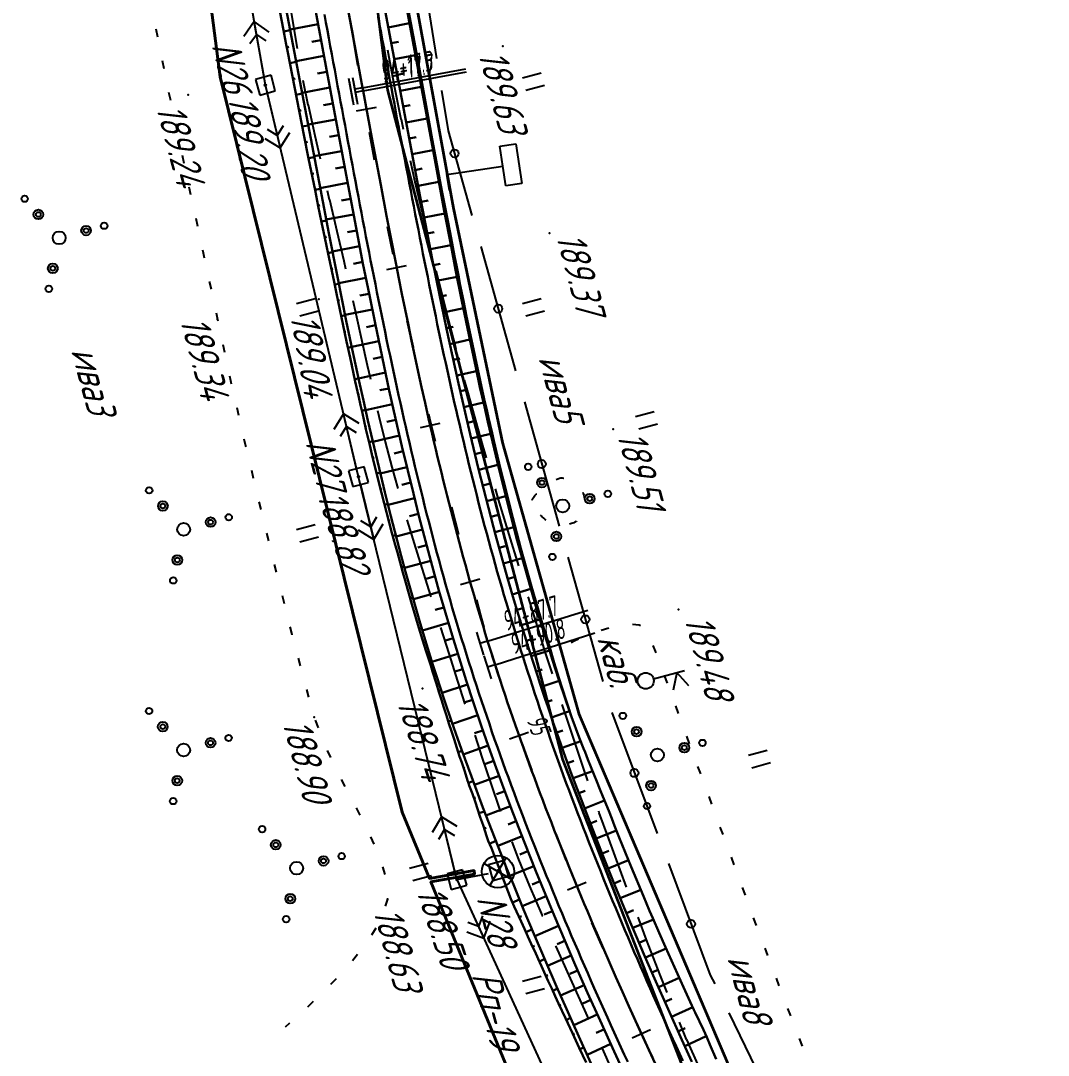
# Model space of a CAD drawing. Header units: millimetres. Extents: x -698 to 8131, y -704 to 4503.
# Drawn here: x 6405.7 to 6533.1, y 2275.6 to 2403.9 of the extents above; entities that cross this region are included whole.
import ezdxf

# ---------------------------------------------------------------- set-up
doc = ezdxf.new("R2010")
doc.units = ezdxf.units.MM
doc.linetypes.add('CONTI', pattern=[0])
doc.linetypes.add('STROT', pattern=[1.7, 0.5, -1.2])
for name, color, linetype, lineweight in [('10', 1, 'Continuous', 35), ('КОПИЯ_ОСЬ_13_ОТКОСЫ', 7, 'Continuous', 30), ('КОПИЯ_ОСЬ_ГРАНИЦЫ_ПОЛОС', 7, 'Continuous', 30), ('ОСЬ_ВЕРХ_ПОКРЫТИЯ_ГРАНИЦЫ_ПОЛОС', 7, 'Continuous', 30), ('ОСЬ_ВЕРХ_ПОКРЫТИЯ_ОСЬ', 1, 'Continuous', 30)]:
    doc.layers.add(name, color=color, linetype=linetype, lineweight=lineweight)
for name, color, linetype in [('_Ростелеком', 6, 'Continuous'), ('NAD_MDEFAULT', 7, 'CONTI'), ('PI_OTDEFAULT', 172, 'CONTI'), ('PI_TTDEFAULT', 5, 'CONTI'), ('PLN_O', 7, 'CONTI'), ('SIT_LDEFAULT', 7, 'CONTI'), ('USLZNDEFAULT', 7, 'CONTI'), ('ZAPSKDEFAULT', 7, 'CONTI'), ('ОСЬ_ВЕРХ_ПОКРЫТИЯ_ОТКОСЫ', 7, 'Continuous'), ('ОСЬ_ВЕРХ_ПОКРЫТИЯ_ПИКЕТЫ', 1, 'Continuous'), ('ОСЬ_ВЕРХ_ПОКРЫТИЯ_РАЗБИВКА_КРИВ', 1, 'Continuous'), ('разметка', 7, 'Continuous')]:
    doc.layers.add(name, color=color, linetype=linetype)
doc.styles.add('eskd', font='isocpeui.ttf', dxfattribs={"width": 1.2})
doc.styles.get("Standard").update_dxf_attribs({"font": 'isocpeui.ttf'})
doc.styles.add('STYLE1', font='isocpeui.ttf', dxfattribs={"width": 0.9})
doc.linetypes.add('кабель_связи_проект.', pattern='A,10,-1,["/",STYLE1,S=3,R=0,X=0,Y=-1.5],-4.1', length=15.1)

# ---------------------------------------------------------------- blocks, each defined once
blk = doc.blocks.new('BL_2011')
at = {"color": 0}
for p, q in [((0, 0), (0, 2.4)), ((1.6, 0), (1.6, 2.4))]:
    blk.add_line(p, q, dxfattribs=at)
blk = doc.blocks.new('BL_2010')
at = {"color": 0}
for centre, radius in [((0, 5.78), 0.4), ((0, 3.46), 0.6), ((0, 3.46), 0.3), ((0, 0), 0.8), ((-3.46, -1.74), 0.6), ((3.46, -1.74), 0.6), ((-5.78, -2.88), 0.4), ((-3.46, -1.74), 0.3), ((3.46, -1.74), 0.3), ((5.78, -2.88), 0.4)]:
    blk.add_circle(centre, radius, dxfattribs=at)
blk = doc.blocks.new('BL_27')
at = {"color": 0}
for p, q in [((1, 1), (-1, 1)), ((-1, 1), (-1, -1)), ((1, -1), (1, 1)), ((-1, -1), (1, -1))]:
    blk.add_line(p, q, dxfattribs=at)
blk.add_circle((0, 0), 0.1, dxfattribs=at)
blk = doc.blocks.new('BL_7')
at = {"color": 0}
for p, q in [((-1.4, 1.4), (1.4, -1.4)), ((-1.4, -1.4), (1.4, 1.4))]:
    blk.add_line(p, q, dxfattribs=at)
blk.add_circle((0, 0), 2, dxfattribs=at)
blk = doc.blocks.new('BL_4017')
at = {"color": 0}
for p, q in [((0, 1), (0, 5)), ((2, 5), (0, 4)), ((0, 4), (2, 3))]:
    blk.add_line(p, q, dxfattribs=at)
blk.add_circle((0, 0), 1, dxfattribs=at)
blk = doc.blocks.new('BL_13')
at = {"color": 0}
for p, q in [((-2.5, 7), (-2.5, 9)), ((-2.5, 9), (2.5, 9)), ((2.5, 9), (2.5, 7)), ((0, 7), (-2.5, 7)), ((0, 0), (0, 7)), ((2.5, 7), (0, 7)), ((2, 0), (0, 0))]:
    blk.add_line(p, q, dxfattribs=at)

msp = doc.modelspace()

# ---------------------------------------------------------------- linework, layer by layer
at = {"layer": '10'}
for points in [[(6666.69, 1908.75), (6637.91, 1968.66), (6647.24, 1972.64), (6625.66, 2020.81), (6574.69, 2125.59), (6565.51, 2122.32), (6532.41, 2186.6), (6489.75, 2269.23), (6472.94, 2312.3), (6470.3, 2322.39), (6451.22, 2395.27), (6436.64, 2511.21), (6433.62, 2570.53), (6430.24, 2649.38)], [(6456.56, 2297.14), (6462, 2298.09), (6461.93, 2298.54), (6456.4, 2297.56), (6453.03, 2305.76), (6430.45, 2396.95), (6423.81, 2448.28), (6429.31, 2448.02), (6429.33, 2448.47), (6423.75, 2448.74), (6417.32, 2498.4), (6417.32, 2498.4), (6413.31, 2569.11), (6423.14, 2569.92), (6419.55, 2608.35)], [(6419.55, 2608.35), (6423.14, 2569.92), (6413.31, 2569.11), (6417.32, 2498.4), (6417.32, 2498.4), (6423.75, 2448.74), (6429.33, 2448.47), (6429.31, 2448.02), (6423.81, 2448.28), (6430.45, 2396.95), (6453.03, 2305.76), (6456.4, 2297.56), (6461.93, 2298.54), (6462, 2298.09), (6456.56, 2297.14), (6475.06, 2252.04)], [(6902.93, 1251.98), (6903.56, 1335.79), (6880.78, 1412.03), (6880.47, 1414.96), (6866.92, 1458.4), (6797.08, 1610.08), (6794.69, 1614.43), (6724.14, 1742.58), (6704.84, 1766.49), (6689.15, 1801.79), (6654.02, 1885.16), (6664.44, 1886.72), (6627.66, 1965.75), (6627.66, 1965.75), (6596.74, 2034.52), (6566.96, 2095.73), (6559.64, 2110.78), (6527.46, 2173.29), (6523.08, 2181.79), (6513.16, 2179.07), (6475.06, 2252.04), (6456.56, 2297.14)]]:
    msp.add_lwpolyline(points, dxfattribs=at)
at = {"layer": '_Ростелеком', "linetype": 'кабель_связи_проект.', "ltscale": 0.25}
msp.add_lwpolyline([(6672.52, 1911.19, 0.35, 0.35, 0), (6655.74, 1945.11, 0.35, 0.35, 0), (6643.12, 1970.84, 0.35, 0.35, 0), (6634.13, 1996.98, 0.35, 0.35, 0), (6619.46, 2027.85, 0.35, 0.35, 0), (6600.55, 2066.98, 0.35, 0.35, 0), (6586.81, 2094.74, 0.35, 0.35, 0), (6568.71, 2123.46, 0.35, 0.35, 0), (6553.88, 2153.14, 0.35, 0.35, 0), (6537.88, 2184.98, 0.35, 0.35, 0), (6524.26, 2212.44, 0.35, 0.35, 0), (6508.98, 2242.27, 0.35, 0.35, 0), (6496.85, 2266.47, 0.35, 0.35, 0), (6474.95, 2317.9, 0.35, 0.35, 0), (6465.47, 2351.54, 0.35, 0.35, 0), (6459.37, 2380.69, 0.35, 0.35, 0), (6453.06, 2415.3, 0.35, 0.35, 0), (6446.3, 2457.2, 0.35, 0.35, 0), (6441.7, 2495.22, 0.35, 0.35, 0), (6438.79, 2530.34, 0.35, 0.35, 0), (6435.76, 2573.92, 0.35, 0.35, 0), (6434.32, 2613.01, 0.35, 0.35, 0)], format="xyseb", dxfattribs=at)
at = {"layer": 'PI_TTDEFAULT', "color": 5}
for p in [(6465.5, 2400.75, 189.63), (6436.06, 2395.9, 189.19), (6426.47, 2394.7, 189.24), (6471.26, 2377.57, 189.37), (6442.69, 2369.39, 189.04), (6430.13, 2366.84, 189.34), (6479.16, 2353.24, 189.51), (6447.6, 2347.36, 188.82), (6487.26, 2330.9, 189.48), (6455.55, 2321.09, 188.74), (6442.11, 2317.53, 188.9), (6459.8, 2297.41, 188.5), (6451.21, 2295, 188.63)]:
    msp.add_point(p, dxfattribs=at)
at = {"layer": 'PLN_O'}
for p, q in [((6454.71, 2415), (6457.27, 2399.21)), ((6457.91, 2395.26), (6458.72, 2390.25)), ((6458.72, 2390.25), (6461.67, 2379.73)), ((6462.76, 2375.89), (6467.08, 2360.48)), ((6468.16, 2356.63), (6472.48, 2341.22)), ((6473.56, 2337.37), (6477.88, 2321.96)), ((6478.99, 2318.12), (6484.61, 2303.14)), ((6486.01, 2299.4), (6491.2, 2285.57)), ((6491.21, 2285.57), (6491.75, 2284.47)), ((6493.5, 2280.87), (6500.49, 2266.48))]:
    msp.add_line(p, q, dxfattribs=at)
for centre in [(6459.51, 2387.44), (6464.92, 2368.19), (6470.32, 2348.93), (6475.72, 2329.67), (6481.8, 2310.63), (6488.82, 2291.91)]:
    msp.add_circle(centre, 0.5, dxfattribs=at)
at = {"layer": 'SIT_LDEFAULT', "color": 7}
for p, q in [((6436.06, 2395.9), (6426.89, 2448.49)), ((6438.92, 2407.01), (6439.45, 2403.65)), ((6422.47, 2402.88), (6422.67, 2401.9)), ((6434.69, 2403.78), (6433.38, 2401.93)), ((6435.89, 2396.89), (6434.69, 2403.78)), ((6436.54, 2402.48), (6434.69, 2403.78)), ((6439.46, 2403.65), (6440, 2400.46)), ((6434.15, 2401.05), (6434.96, 2402.2)), ((6434.96, 2402.2), (6436.12, 2401.39)), ((6451.47, 2398.88), (6451.24, 2400.23)), ((6423.26, 2398.96), (6423.46, 2397.98)), ((6452.15, 2395.37), (6451.48, 2398.88)), ((6440.72, 2396.53), (6441.34, 2393.45)), ((6424.07, 2395.04), (6424.28, 2394.06)), ((6447.6, 2347.36), (6436.06, 2395.9)), ((6436.29, 2394.93), (6437.91, 2388.12)), ((6452.91, 2391.63), (6452.14, 2395.37)), ((6441.35, 2393.45), (6442.18, 2389.65)), ((6424.9, 2391.13), (6425.11, 2390.15)), ((6453.18, 2390.42), (6452.92, 2391.63)), ((6437.54, 2389.67), (6436.34, 2390.42)), ((6438.28, 2390.88), (6437.54, 2389.67)), ((6437.91, 2388.12), (6439.1, 2390.04)), ((6435.98, 2389.3), (6437.91, 2388.12)), ((6442.19, 2389.65), (6442.84, 2386.75)), ((6425.74, 2387.22), (6425.95, 2386.24)), ((6454.63, 2383.88), (6454.03, 2386.51)), ((6426.58, 2383.31), (6426.79, 2382.33)), ((6455.52, 2380.07), (6454.63, 2383.88)), ((6443.72, 2382.85), (6443.98, 2381.71)), ((6443.99, 2381.71), (6444.91, 2377.81)), ((6456.31, 2376.78), (6455.53, 2380.07)), ((6427.43, 2379.4), (6427.64, 2378.42)), ((6444.91, 2377.81), (6445.78, 2374.11)), ((6428.28, 2375.5), (6428.36, 2375.11)), ((6428.36, 2375.11), (6428.49, 2374.51)), ((6445.78, 2374.11), (6446.01, 2373.12)), ((6457.96, 2369.98), (6457.24, 2372.89)), ((6429.11, 2371.58), (6429.32, 2370.6)), ((6446.9, 2369.21), (6447.28, 2367.55)), ((6458.75, 2366.84), (6457.96, 2369.98)), ((6429.95, 2367.67), (6430.13, 2366.84)), ((6430.13, 2366.84), (6430.16, 2366.69)), ((6447.28, 2367.55), (6447.98, 2364.37)), ((6459.58, 2363.7), (6458.75, 2366.84)), ((6447.98, 2364.37), (6448.68, 2361.19)), ((6430.79, 2363.76), (6431, 2362.78)), ((6459.71, 2363.2), (6459.58, 2363.7)), ((6448.68, 2361.19), (6449.07, 2359.45)), ((6431.63, 2359.85), (6431.75, 2359.3)), ((6431.74, 2359.3), (6431.84, 2358.88)), ((6461.27, 2357.45), (6460.75, 2359.34)), ((6462.14, 2354.33), (6461.27, 2357.45)), ((6432.52, 2355.95), (6432.74, 2354.98)), ((6445.75, 2355.14), (6444.56, 2353.22)), ((6447.37, 2348.33), (6445.75, 2355.14)), ((6447.68, 2353.96), (6445.75, 2355.14)), ((6449.97, 2355.55), (6450.13, 2354.85)), ((6450.13, 2354.85), (6450.9, 2351.69)), ((6463.03, 2351.21), (6462.14, 2354.33)), ((6445.38, 2352.38), (6446.12, 2353.59)), ((6446.12, 2353.59), (6447.32, 2352.84)), ((6433.41, 2352.05), (6433.61, 2351.18)), ((6450.9, 2351.69), (6451.74, 2348.54)), ((6433.61, 2351.18), (6433.63, 2351.08)), ((6463.46, 2349.71), (6463.03, 2351.21)), ((6434.33, 2348.16), (6434.56, 2347.19)), ((6451.73, 2348.54), (6452.48, 2345.88)), ((6459.8, 2297.41), (6447.6, 2347.36)), ((6447.84, 2346.39), (6449.5, 2339.59)), ((6472.1, 2347.01), (6472.33, 2347.11)), ((6472.33, 2347.11), (6472.51, 2347.17)), ((6472.51, 2347.17), (6472.67, 2347.2)), ((6472.67, 2347.2), (6472.85, 2347.2)), ((6472.85, 2347.2), (6473.03, 2347.18)), ((6473.03, 2347.18), (6473.06, 2347.17)), ((6465.09, 2344.14), (6464.58, 2345.87)), ((6469.3, 2344.8), (6469.47, 2345.01)), ((6469.47, 2345.01), (6469.67, 2345.23)), ((6469.67, 2345.23), (6469.69, 2345.25)), ((6475.39, 2345.45), (6475.46, 2345.28)), ((6475.46, 2345.28), (6475.53, 2345.08)), ((6475.52, 2345.08), (6475.57, 2344.88)), ((6475.58, 2344.88), (6475.63, 2344.67)), ((6435.25, 2344.26), (6435.48, 2343.29)), ((6466.28, 2340.21), (6465.1, 2344.14)), ((6469.12, 2344.43), (6469.19, 2344.6)), ((6469.19, 2344.6), (6469.3, 2344.8)), ((6475.62, 2344.67), (6475.65, 2344.49)), ((6449.85, 2342.35), (6449.12, 2341.14)), ((6470.36, 2342.41), (6470.16, 2342.6)), ((6470.56, 2342.21), (6470.35, 2342.4)), ((6449.12, 2341.14), (6447.91, 2341.88)), ((6449.5, 2339.59), (6450.67, 2341.52)), ((6453.61, 2342.03), (6453.8, 2341.37)), ((6453.8, 2341.37), (6455.03, 2337.36)), ((6470.75, 2342.05), (6470.56, 2342.21)), ((6470.88, 2341.95), (6470.75, 2342.05)), ((6473.87, 2341.5), (6473.74, 2341.46)), ((6474.02, 2341.54), (6473.87, 2341.5)), ((6474.15, 2341.59), (6474.02, 2341.54)), ((6474.29, 2341.66), (6474.15, 2341.59)), ((6474.43, 2341.74), (6474.29, 2341.66)), ((6474.57, 2341.82), (6474.43, 2341.74)), ((6474.64, 2341.87), (6474.57, 2341.82)), ((6436.2, 2340.37), (6436.44, 2339.4)), ((6447.56, 2340.76), (6449.5, 2339.59)), ((6467.46, 2336.29), (6466.28, 2340.21)), ((6455.03, 2337.36), (6456.3, 2333.26)), ((6437.15, 2336.49), (6437.39, 2335.52)), ((6438.13, 2332.62), (6438.38, 2331.65)), ((6456.3, 2333.26), (6456.55, 2332.48)), ((6468.67, 2332.38), (6468.64, 2332.47)), ((6469.77, 2328.8), (6468.66, 2332.38)), ((6439.11, 2328.74), (6439.35, 2327.8)), ((6457.75, 2328.67), (6458.78, 2325.43)), ((6470.76, 2325.66), (6469.77, 2328.8)), ((6477.67, 2328.33), (6478.62, 2328.63)), ((6481.58, 2329.07), (6482.4, 2329.01)), ((6482.4, 2329.01), (6482.54, 2328.9)), ((6439.34, 2327.8), (6439.35, 2327.76)), ((6473.98, 2326.82), (6474.43, 2327.04)), ((6474.43, 2327.05), (6474.88, 2327.25)), ((6471.63, 2322.92), (6470.76, 2325.66)), ((6484.08, 2326.44), (6484.45, 2325.51)), ((6440.11, 2324.86), (6440.36, 2323.89)), ((6458.78, 2325.43), (6459.88, 2322.01)), ((6459.87, 2322.01), (6460.79, 2319.15)), ((6485.5, 2322.7), (6485.85, 2321.76)), ((6441.14, 2320.99), (6441.41, 2320.03)), ((6473.53, 2317.07), (6472.86, 2319.12)), ((6486.88, 2318.95), (6487.23, 2318.01)), ((6442.24, 2317.16), (6442.59, 2316.22)), ((6474.48, 2314.21), (6473.53, 2317.07)), ((6462.02, 2315.33), (6462.95, 2312.48)), ((6475.44, 2311.36), (6474.48, 2314.21)), ((6488.26, 2315.2), (6488.6, 2314.26)), ((6443.71, 2313.43), (6444.14, 2312.53)), ((6462.95, 2312.48), (6464, 2309.31)), ((6476.04, 2309.64), (6475.44, 2311.36)), ((6489.64, 2311.44), (6489.98, 2310.5)), ((6445.44, 2309.83), (6445.91, 2308.95)), ((6464, 2309.31), (6465.09, 2306.16)), ((6491.01, 2307.69), (6491.35, 2306.75)), ((6447.32, 2306.29), (6447.78, 2305.4)), ((6457.9, 2305.18), (6456.73, 2303.25)), ((6459.56, 2298.38), (6457.9, 2305.18)), ((6459.84, 2304.01), (6457.9, 2305.18)), ((6465.09, 2306.16), (6465.2, 2305.85)), ((6477.45, 2305.69), (6477.38, 2305.88)), ((6478.63, 2302.48), (6477.45, 2305.69)), ((6492.4, 2303.92), (6492.75, 2302.98)), ((6449.09, 2302.72), (6449.51, 2301.81)), ((6457.55, 2302.42), (6458.28, 2303.63)), ((6458.28, 2303.63), (6459.49, 2302.89)), ((6466.59, 2302.11), (6467.43, 2299.91)), ((6480.04, 2298.63), (6478.63, 2302.48)), ((6493.78, 2300.17), (6494.13, 2299.23)), ((6450.57, 2299.01), (6450.88, 2298.06)), ((6467.42, 2299.91), (6468.78, 2296.6)), ((6459.8, 2297.41), (6463.73, 2298.18)), ((6459.8, 2297.41), (6482.88, 2247.17)), ((6480.84, 2296.49), (6480.04, 2298.63)), ((6460.22, 2296.5), (6463.14, 2290.14)), ((6468.79, 2296.6), (6470.35, 2292.96)), ((6495.16, 2296.42), (6495.51, 2295.48)), ((6451.2, 2295), (6450.92, 2294.13)), ((6451.2, 2295.08), (6451.21, 2295)), ((6462.96, 2292.92), (6462.47, 2291.59)), ((6463.14, 2290.14), (6463.93, 2292.26)), ((6470.34, 2292.96), (6470.39, 2292.86)), ((6483.32, 2289.92), (6482.25, 2292.75)), ((6496.54, 2292.67), (6496.89, 2291.73)), ((6449.76, 2291.38), (6449.23, 2290.53)), ((6462.47, 2291.59), (6461.15, 2292.09)), ((6461.02, 2290.93), (6463.14, 2290.14)), ((6485.04, 2285.49), (6483.32, 2289.92)), ((6472.01, 2289.2), (6472.05, 2289.1)), ((6472.05, 2289.1), (6473.82, 2285.15)), ((6497.96, 2288.92), (6498.31, 2287.98)), ((6447.48, 2288.11), (6446.84, 2287.34)), ((6444.84, 2285.11), (6444.15, 2284.39)), ((6473.82, 2285.15), (6475.61, 2281.23)), ((6485.87, 2283.43), (6485.04, 2285.49)), ((6499.37, 2285.18), (6499.72, 2284.24)), ((6442, 2282.28), (6441.28, 2281.59)), ((6475.61, 2281.23), (6476.13, 2280.09)), ((6500.78, 2281.44), (6501.13, 2280.5)), ((6439.06, 2279.59), (6438.5, 2279.13)), ((6488.27, 2277.59), (6487.38, 2279.72)), ((6489.83, 2274.14), (6488.28, 2277.59)), ((6502.22, 2277.7), (6502.58, 2276.77)), ((6477.79, 2276.45), (6478.92, 2273.96))]:
    msp.add_line(p, q, dxfattribs=at)
at = {"layer": 'КОПИЯ_ОСЬ_13_ОТКОСЫ'}
for points in [[(6451.73, 2415.56), (6453.9, 2403.78), (6455.25, 2396.5), (6457.05, 2386.68), (6458.24, 2380.32), (6459.07, 2375.93), (6459.64, 2373.01), (6460.42, 2369.12), (6461.27, 2365), (6462.13, 2360.89), (6462.66, 2358.48), (6463.2, 2356.07), (6463.63, 2354.15), (6464.99, 2348.4), (6466.43, 2342.68), (6467.28, 2339.46), (6468.16, 2336.25), (6468.99, 2333.33), (6469.85, 2330.42), (6471.18, 2326.13), (6471.62, 2324.73), (6472.45, 2322.17), (6473.3, 2319.62), (6473.78, 2318.23), (6473.94, 2317.77), (6474, 2317.59), (6474.97, 2315.02), (6475.5, 2313.65), (6475.68, 2313.19), (6476.04, 2312.28), (6476.41, 2311.37), (6476.77, 2310.46), (6477.14, 2309.55), (6477.52, 2308.64), (6477.89, 2307.73), (6478.64, 2305.92), (6478.99, 2305), (6479.35, 2304.09), (6479.93, 2302.63), (6480.66, 2300.8), (6481.41, 2298.98), (6482.92, 2295.35), (6483.69, 2293.53), (6484.08, 2292.63), (6484.87, 2290.82), (6485.66, 2289.01), (6487.89, 2284.06), (6488.51, 2282.71), (6488.93, 2281.81), (6489.17, 2281.27), (6489.34, 2280.91), (6490.36, 2278.77), (6490.76, 2277.86), (6491.16, 2276.95), (6491.94, 2275.13)], [(6451.73, 2415.56), (6453.9, 2403.78), (6455.25, 2396.5), (6457.05, 2386.68), (6458.24, 2380.32), (6459.07, 2375.93), (6459.64, 2373.01), (6460.42, 2369.12), (6461.27, 2365), (6462.13, 2360.89), (6462.66, 2358.48), (6463.2, 2356.07), (6463.63, 2354.15), (6464.99, 2348.4), (6466.43, 2342.68), (6467.28, 2339.46), (6468.16, 2336.25), (6468.99, 2333.33), (6469.85, 2330.42), (6471.18, 2326.13), (6471.62, 2324.73), (6472.45, 2322.17), (6473.3, 2319.62), (6474, 2317.59)], [(6440.82, 2413.06), (6443.54, 2398.3), (6446.18, 2384.13), (6447.3, 2378.22), (6448.16, 2373.79), (6448.95, 2369.85), (6449.65, 2366.4), (6450.52, 2362.21), (6451.42, 2358.03), (6452.19, 2354.59), (6452.98, 2351.15), (6454.4, 2345.27), (6455.14, 2342.33), (6455.9, 2339.4), (6456.73, 2336.32), (6457.58, 2333.25), (6458.38, 2330.48), (6459.2, 2327.71), (6460.06, 2324.9), (6460.96, 2322.11), (6461.87, 2319.31), (6462.82, 2316.53), (6463.73, 2313.9), (6464.67, 2311.28), (6465.72, 2308.44), (6466.79, 2305.6), (6468.17, 2302.02), (6469.59, 2298.45), (6471.9, 2292.86), (6474.47, 2286.83), (6476, 2283.37), (6477.54, 2279.93), (6479.29, 2276.08), (6481.06, 2272.25)], [(6438.14, 2407.99), (6440.84, 2393.83), (6442.88, 2383), (6443.92, 2377.57), (6444.99, 2372.13), (6446.09, 2366.7), (6446.71, 2363.73), (6447.23, 2361.26), (6447.77, 2358.79), (6448.21, 2356.81), (6448.76, 2354.34), (6450.15, 2348.4), (6450.87, 2345.44), (6451.61, 2342.48), (6452.9, 2337.55), (6453.44, 2335.58), (6453.85, 2334.11), (6455.26, 2329.19), (6456.03, 2326.61), (6456.83, 2324.04), (6457.07, 2323.29), (6457.31, 2322.54), (6458.24, 2319.72), (6459.19, 2316.91), (6460.38, 2313.53), (6461.6, 2310.17), (6463.02, 2306.35), (6464.49, 2302.55), (6465.99, 2298.76), (6466.8, 2296.78), (6468.05, 2293.72), (6469.33, 2290.68), (6470.73, 2287.41), (6472.15, 2284.16), (6473.38, 2281.38), (6474.2, 2279.53), (6475.45, 2276.76), (6476.46, 2274.56)], [(6438.14, 2407.99), (6440.84, 2393.83), (6442.88, 2383), (6443.92, 2377.57), (6444.99, 2372.13), (6446.09, 2366.7), (6446.71, 2363.73), (6447.23, 2361.26), (6447.77, 2358.79), (6448.21, 2356.81), (6448.76, 2354.34), (6450.15, 2348.4), (6450.87, 2345.44), (6451.61, 2342.48), (6452.9, 2337.55), (6453.44, 2335.58), (6453.85, 2334.11), (6455.26, 2329.19), (6456.03, 2326.61), (6456.83, 2324.04), (6457.07, 2323.29), (6457.31, 2322.54), (6458.24, 2319.72), (6459.19, 2316.91), (6460.38, 2313.53), (6461.6, 2310.17), (6463.02, 2306.35), (6464.49, 2302.55), (6465.99, 2298.76), (6466.8, 2296.78), (6468.05, 2293.72), (6469.33, 2290.68), (6470.73, 2287.41), (6472.15, 2284.16), (6473.37, 2281.38), (6474.2, 2279.53), (6475.45, 2276.76), (6476.46, 2274.56)], [(6450.24, 2408.69), (6453.99, 2388.65), (6455.2, 2382.28), (6456.15, 2377.39), (6456.79, 2374.16), (6457.64, 2369.92), (6458.52, 2365.69), (6459.99, 2358.9), (6461.43, 2352.62), (6462.48, 2348.29), (6463.08, 2345.89), (6464.32, 2341.11), (6464.58, 2340.16), (6465.32, 2337.46), (6466.08, 2334.77), (6466.86, 2332.09), (6467.43, 2330.2), (6468.69, 2326.16), (6468.93, 2325.41), (6469.22, 2324.47), (6469.82, 2322.59), (6470.13, 2321.65), (6470.75, 2319.78), (6471.06, 2318.85), (6471.7, 2316.98), (6472.02, 2316.05), (6472.68, 2314.19), (6473.01, 2313.26), (6473.68, 2311.4), (6474.02, 2310.47), (6475.19, 2307.36), (6476.38, 2304.25), (6477.59, 2301.15), (6479.35, 2296.79), (6481.16, 2292.44), (6481.93, 2290.62), (6483.11, 2287.88), (6484.3, 2285.15), (6485.99, 2281.34), (6487.7, 2277.54), (6488.94, 2274.83)], [(6437.51, 2406.85), (6438.26, 2402.92), (6438.64, 2400.95), (6438.83, 2399.97), (6440.84, 2389.76), (6441.42, 2386.81), (6442.22, 2382.87), (6442.62, 2380.91), (6443.03, 2378.93), (6443.44, 2376.97), (6443.85, 2374.99), (6444.53, 2371.74), (6444.89, 2370.06), (6445.09, 2369.07), (6445.29, 2368.08), (6445.51, 2367.1), (6445.92, 2365.12), (6446.13, 2364.13), (6446.55, 2362.15), (6446.98, 2360.17), (6447.19, 2359.18), (6447.64, 2357.2), (6447.85, 2356.21), (6448.08, 2355.22), (6448.31, 2354.23), (6448.53, 2353.24), (6448.76, 2352.25), (6449, 2351.27), (6449.35, 2349.78), (6449.47, 2349.29), (6450.46, 2345.34), (6451.75, 2340.41), (6452.15, 2338.93), (6452.42, 2337.95), (6453.1, 2335.49), (6453.38, 2334.51), (6454.23, 2331.56), (6455.1, 2328.61), (6455.55, 2327.15), (6456.01, 2325.68), (6456.31, 2324.7), (6456.55, 2323.95), (6456.79, 2323.2), (6457.29, 2321.67), (6457.58, 2320.69), (6457.87, 2319.71), (6458.19, 2318.73), (6458.51, 2317.76), (6458.81, 2316.78), (6459.12, 2315.8), (6459.45, 2314.83), (6460.13, 2312.69), (6460.41, 2311.91), (6460.73, 2310.94), (6461.04, 2309.97), (6461.13, 2309.68), (6461.23, 2309.38), (6461.33, 2309.09), (6461.73, 2308.04), (6462.06, 2307.08), (6462.69, 2305.13), (6463.04, 2304.17), (6463.51, 2302.71), (6463.67, 2302.23), (6464.08, 2301.29), (6464.08, 2301.29), (6464.08, 2301.29), (6464.08, 2301.29), (6466.5, 2295.01), (6466.5, 2295.01), (6466.5, 2295.01), (6466.5, 2295.01), (6466.91, 2294.07), (6467.77, 2292.22), (6468.18, 2291.3), (6468.59, 2290.36), (6469.23, 2288.98), (6469.45, 2288.52), (6469.86, 2287.59), (6470.27, 2286.66), (6471.13, 2284.82), (6471.55, 2283.9), (6471.96, 2282.97), (6472.38, 2282.04), (6473.25, 2280.21), (6474.12, 2278.38), (6474.54, 2277.46), (6474.95, 2276.54), (6475.84, 2274.72)], [(6453.68, 2405.77), (6454.79, 2399.88), (6455.41, 2396.53), (6456.47, 2390.63), (6456.65, 2389.65), (6457.95, 2382.8), (6458.7, 2378.89), (6459.08, 2376.94), (6459.51, 2374.7), (6459.74, 2373.53), (6460.03, 2372.08), (6460.22, 2371.1), (6460.41, 2370.13), (6460.61, 2369.16), (6460.99, 2367.22), (6461.2, 2366.25), (6461.4, 2365.28), (6461.59, 2364.31), (6462.01, 2362.38), (6462.21, 2361.41), (6462.42, 2360.45), (6462.64, 2359.48), (6462.84, 2358.52), (6463.05, 2357.55), (6463.28, 2356.6), (6463.49, 2355.63), (6463.7, 2354.67), (6464.16, 2352.76), (6464.38, 2351.8), (6464.84, 2349.88), (6465.3, 2347.97), (6465.77, 2346.06), (6466.73, 2342.26), (6467.74, 2338.47), (6469.05, 2333.75), (6470.41, 2329.06), (6470.85, 2327.63), (6471.06, 2326.91), (6471.3, 2326.17), (6471.87, 2324.3), (6472.44, 2322.43), (6472.88, 2321.03), (6473.33, 2319.63), (6474, 2317.59)], [(6438.33, 2402.55), (6439.15, 2402.71)], [(6442.59, 2403.46), (6439.12, 2402.82)], [(6451.29, 2403.07), (6453.93, 2403.57)], [(6454.08, 2403.68), (6453.92, 2403.65)], [(6442.95, 2401.5), (6441.8, 2401.28)], [(6451.66, 2401.11), (6452.54, 2401.27)], [(6454.45, 2401.71), (6454.39, 2401.7)], [(6438.71, 2400.59), (6438.98, 2400.64)], [(6439.09, 2398.62), (6439.89, 2398.78)], [(6443.31, 2399.53), (6439.87, 2398.89)], [(6452.03, 2399.14), (6454.66, 2399.63)], [(6454.81, 2399.75), (6454.65, 2399.72)], [(6443.68, 2397.56), (6442.53, 2397.35)], [(6455.18, 2397.78), (6455.12, 2397.77)], [(6439.48, 2396.66), (6439.74, 2396.71)], [(6452.4, 2397.17), (6453.28, 2397.34)], [(6439.86, 2394.7), (6440.64, 2394.85)], [(6444.04, 2395.6), (6440.62, 2394.96)], [(6452.76, 2395.21), (6455.39, 2395.7)], [(6455.54, 2395.81), (6455.38, 2395.78)], [(6444.41, 2393.63), (6443.27, 2393.42)], [(6455.89, 2393.85), (6455.84, 2393.84)], [(6440.25, 2392.74), (6440.51, 2392.79)], [(6453.13, 2393.24), (6454.01, 2393.41)], [(6444.78, 2391.66), (6441.36, 2391.03)], [(6453.5, 2391.28), (6456.11, 2391.77)], [(6456.25, 2391.88), (6456.1, 2391.85)], [(6440.64, 2390.77), (6441.38, 2390.92)], [(6456.61, 2389.91), (6456.56, 2389.9)], [(6441.02, 2388.81), (6441.27, 2388.86)], [(6445.14, 2389.7), (6444, 2389.49)], [(6453.87, 2389.31), (6454.74, 2389.47)], [(6445.51, 2387.73), (6442.1, 2387.1)], [(6454.24, 2387.35), (6456.83, 2387.84)], [(6456.98, 2387.94), (6456.82, 2387.91)], [(6441.41, 2386.85), (6442.12, 2386.99)], [(6457.35, 2385.98), (6457.3, 2385.97)], [(6441.81, 2384.89), (6442.05, 2384.94)], [(6445.87, 2385.76), (6444.74, 2385.55)], [(6454.61, 2385.38), (6455.48, 2385.55)], [(6446.24, 2383.8), (6442.85, 2383.15)], [(6454.98, 2383.42), (6457.57, 2383.91)], [(6457.72, 2384.01), (6457.55, 2383.98)], [(6442.21, 2382.93), (6442.86, 2383.06)], [(6458.09, 2382.05), (6458.04, 2382.04)], [(6442.61, 2380.97), (6442.83, 2381.01)], [(6446.61, 2381.83), (6445.48, 2381.62)], [(6455.36, 2381.45), (6456.22, 2381.62)], [(6446.99, 2379.87), (6443.6, 2379.23)], [(6455.74, 2379.49), (6458.3, 2379.98)], [(6458.47, 2380.08), (6458.29, 2380.05)], [(6443.01, 2379.01), (6443.62, 2379.13)], [(6443.42, 2377.05), (6443.62, 2377.09)], [(6447.36, 2377.9), (6446.24, 2377.69)], [(6456.12, 2377.52), (6456.97, 2377.69)], [(6458.85, 2378.12), (6458.79, 2378.11)], [(6447.74, 2375.94), (6444.37, 2375.28)], [(6456.51, 2375.56), (6459.05, 2376.06)], [(6459.23, 2376.16), (6459.04, 2376.12)], [(6443.82, 2375.09), (6444.38, 2375.21)], [(6444.24, 2373.14), (6444.42, 2373.18)], [(6448.13, 2373.98), (6447, 2373.76)], [(6456.9, 2373.6), (6457.74, 2373.77)], [(6459.61, 2374.19), (6459.55, 2374.18)], [(6448.52, 2372.02), (6445.15, 2371.35)], [(6457.29, 2371.64), (6459.82, 2372.15)], [(6460, 2372.23), (6459.81, 2372.19)], [(6444.65, 2371.18), (6445.16, 2371.29)], [(6445.06, 2369.22), (6445.23, 2369.26)], [(6448.91, 2370.05), (6447.78, 2369.83)], [(6457.69, 2369.68), (6458.53, 2369.85)], [(6460.38, 2370.27), (6460.32, 2370.26)], [(6449.3, 2368.09), (6445.94, 2367.41)], [(6458.1, 2367.72), (6460.6, 2368.24)], [(6460.78, 2368.31), (6460.59, 2368.27)], [(6445.47, 2367.27), (6445.95, 2367.37)], [(6449.7, 2366.13), (6448.58, 2365.9)], [(6458.51, 2365.76), (6459.34, 2365.94)], [(6461.18, 2366.35), (6461.12, 2366.34)], [(6445.88, 2365.31), (6446.04, 2365.34)], [(6450.11, 2364.18), (6446.76, 2363.48)], [(6458.93, 2363.81), (6461.4, 2364.35)], [(6461.58, 2364.39), (6461.4, 2364.35)], [(6446.3, 2363.35), (6446.77, 2363.45)], [(6450.52, 2362.22), (6449.41, 2361.98)], [(6459.35, 2361.85), (6460.18, 2362.03)], [(6462, 2362.43), (6461.94, 2362.42)], [(6446.71, 2361.4), (6446.87, 2361.43)], [(6450.94, 2360.26), (6447.61, 2359.55)], [(6459.78, 2359.9), (6462.23, 2360.43)], [(6462.41, 2360.48), (6462.23, 2360.44)], [(6447.14, 2359.44), (6447.61, 2359.54)], [(6451.36, 2358.31), (6450.25, 2358.07)], [(6460.21, 2357.95), (6461.03, 2358.14)], [(6462.84, 2358.52), (6462.78, 2358.51)], [(6447.57, 2357.49), (6447.73, 2357.52)], [(6460.66, 2356), (6463.09, 2356.56)], [(6463.28, 2356.57), (6463.09, 2356.53)], [(6448.01, 2355.54), (6448.47, 2355.64)], [(6451.8, 2356.36), (6448.47, 2355.62)], [(6452.23, 2354.41), (6451.13, 2354.15)], [(6461.11, 2354.05), (6461.92, 2354.24)], [(6463.72, 2354.62), (6463.65, 2354.61)], [(6448.45, 2353.59), (6448.61, 2353.62)], [(6461.56, 2352.1), (6463.98, 2352.69)], [(6464.18, 2352.68), (6463.99, 2352.63)], [(6448.91, 2351.64), (6449.37, 2351.75)], [(6452.68, 2352.46), (6449.38, 2351.69)], [(6453.14, 2350.51), (6452.04, 2350.24)], [(6462.03, 2350.16), (6462.84, 2350.35)], [(6464.64, 2350.73), (6464.57, 2350.71)], [(6449.37, 2349.69), (6449.53, 2349.73)], [(6462.5, 2348.21), (6464.89, 2348.81)], [(6465.1, 2348.78), (6464.91, 2348.74)], [(6449.86, 2347.75), (6450.28, 2347.86)], [(6453.6, 2348.56), (6450.3, 2347.77)], [(6454.07, 2346.62), (6452.97, 2346.35)], [(6462.98, 2346.27), (6463.78, 2346.47)], [(6465.58, 2346.84), (6465.51, 2346.83)], [(6450.34, 2345.81), (6450.49, 2345.85)], [(6463.48, 2344.34), (6465.86, 2344.95)], [(6466.06, 2344.9), (6465.88, 2344.86)], [(6450.85, 2343.88), (6451.23, 2343.98)], [(6454.55, 2344.68), (6451.26, 2343.86)], [(6455.03, 2342.74), (6453.94, 2342.46)], [(6463.99, 2342.4), (6464.78, 2342.61)], [(6466.55, 2342.96), (6466.49, 2342.95)], [(6451.35, 2341.94), (6451.48, 2341.98)], [(6464.5, 2340.47), (6466.84, 2341.1)], [(6467.06, 2341.03), (6466.87, 2340.98)], [(6451.86, 2340.01), (6452.23, 2340.11)], [(6455.53, 2340.8), (6452.27, 2339.95)], [(6456.04, 2338.87), (6454.96, 2338.58)], [(6465.02, 2338.54), (6465.8, 2338.75)], [(6467.57, 2339.09), (6467.51, 2339.08)], [(6452.38, 2338.08), (6452.51, 2338.11)], [(6465.56, 2336.61), (6467.88, 2337.26)], [(6468.1, 2337.17), (6467.92, 2337.12)], [(6452.92, 2336.15), (6453.26, 2336.25)], [(6456.56, 2336.93), (6453.31, 2336.05)], [(6457.09, 2335.01), (6456.01, 2334.71)], [(6466.1, 2334.69), (6466.88, 2334.91)], [(6468.63, 2335.24), (6468.57, 2335.22)], [(6453.46, 2334.23), (6453.57, 2334.26)], [(6466.66, 2332.77), (6468.96, 2333.44)], [(6469.17, 2333.31), (6469.01, 2333.26)], [(6454.01, 2332.3), (6454.34, 2332.4)], [(6457.63, 2333.08), (6454.4, 2332.17)], [(6458.18, 2331.16), (6457.11, 2330.85)], [(6467.24, 2330.85), (6468, 2331.08)], [(6469.73, 2331.39), (6469.68, 2331.38)], [(6454.58, 2330.38), (6454.68, 2330.42)], [(6467.82, 2328.94), (6470.09, 2329.64)], [(6470.29, 2329.47), (6470.16, 2329.43)], [(6455.15, 2328.47), (6455.45, 2328.56)], [(6458.74, 2329.24), (6455.53, 2328.28)], [(6459.32, 2327.32), (6458.25, 2327)], [(6468.42, 2327.03), (6469.17, 2327.26)], [(6470.87, 2327.56), (6470.82, 2327.54)], [(6455.74, 2326.56), (6455.83, 2326.59)], [(6469.02, 2325.12), (6471.28, 2325.83)], [(6471.45, 2325.64), (6471.35, 2325.61)], [(6456.33, 2324.65), (6456.61, 2324.74)], [(6459.91, 2325.41), (6456.71, 2324.42)], [(6460.51, 2323.5), (6459.44, 2323.17)], [(6469.62, 2323.21), (6470.38, 2323.46)], [(6472.04, 2323.73), (6472, 2323.72)], [(6456.94, 2322.74), (6457.03, 2322.77)], [(6470.24, 2321.31), (6472.49, 2322.06)], [(6472.63, 2321.82), (6472.57, 2321.8)], [(6457.54, 2320.83), (6457.84, 2320.92)], [(6461.12, 2321.6), (6457.96, 2320.57)], [(6461.74, 2319.7), (6460.69, 2319.35)], [(6470.87, 2319.41), (6471.62, 2319.67)], [(6473.24, 2319.92), (6473.22, 2319.91)], [(6458.13, 2318.92), (6458.23, 2318.96)], [(6471.52, 2317.52), (6473.76, 2318.29)], [(6473.86, 2318.01), (6473.85, 2318.01)], [(6458.73, 2317.02), (6459.12, 2317.13)], [(6462.38, 2317.8), (6459.25, 2316.74)], [(6463.03, 2315.91), (6461.99, 2315.55)], [(6472.17, 2315.63), (6472.92, 2315.89)], [(6459.35, 2315.12), (6459.48, 2315.16)], [(6472.84, 2313.75), (6475.15, 2314.57)], [(6459.97, 2313.21), (6460.44, 2313.36)], [(6463.69, 2314.02), (6460.59, 2312.93)], [(6464.36, 2312.14), (6463.33, 2311.77)], [(6473.52, 2311.86), (6474.28, 2312.14)], [(6460.61, 2311.32), (6460.76, 2311.37)], [(6465.04, 2310.26), (6461.98, 2309.14)], [(6474.2, 2309.99), (6476.61, 2310.87)], [(6461.22, 2309.41), (6461.8, 2309.61)], [(6465.74, 2308.38), (6464.72, 2308)], [(6474.9, 2308.11), (6475.7, 2308.41)], [(6461.9, 2307.53), (6462.1, 2307.6)], [(6466.44, 2306.51), (6463.4, 2305.36)], [(6475.61, 2306.24), (6478.11, 2307.2)], [(6462.53, 2305.63), (6463.21, 2305.86)], [(6463.18, 2303.74), (6463.41, 2303.82)], [(6467.15, 2304.64), (6466.14, 2304.25)], [(6476.33, 2304.37), (6477.16, 2304.7)], [(6467.88, 2302.78), (6464.86, 2301.6)], [(6477.05, 2302.51), (6479.58, 2303.5)], [(6463.83, 2301.86), (6464.63, 2302.2)], [(6468.61, 2300.92), (6467.6, 2300.52)], [(6477.79, 2300.65), (6478.63, 2300.99)], [(6469.35, 2299.06), (6466.36, 2297.86)], [(6478.54, 2298.8), (6481.06, 2299.82)], [(6470.11, 2297.21), (6469.11, 2296.8)], [(6479.29, 2296.94), (6480.13, 2297.29)], [(6480.05, 2295.09), (6482.59, 2296.15)], [(6466.7, 2294.55), (6467.55, 2294.93)], [(6470.87, 2295.36), (6467.88, 2294.13)], [(6471.63, 2293.51), (6470.63, 2293.1)], [(6480.82, 2293.25), (6481.67, 2293.6)], [(6467.53, 2292.73), (6467.81, 2292.86)], [(6481.6, 2291.41), (6484.15, 2292.48)], [(6468.35, 2290.91), (6469.1, 2291.23)], [(6472.41, 2291.67), (6469.45, 2290.4)], [(6473.19, 2289.83), (6472.21, 2289.41)], [(6482.38, 2289.57), (6483.23, 2289.93)], [(6469.18, 2289.09), (6469.43, 2289.2)], [(6483.17, 2287.73), (6485.74, 2288.85)], [(6470.01, 2287.27), (6470.67, 2287.55)], [(6473.98, 2287.99), (6471.03, 2286.73)], [(6474.77, 2286.15), (6473.79, 2285.72)], [(6483.97, 2285.9), (6484.83, 2286.27)], [(6470.83, 2285.45), (6471.05, 2285.55)], [(6484.78, 2284.06), (6487.37, 2285.21)], [(6471.67, 2283.63), (6472.26, 2283.89)], [(6475.58, 2284.32), (6472.65, 2283.03)], [(6476.39, 2282.49), (6475.41, 2282.06)], [(6485.59, 2282.24), (6486.45, 2282.62)], [(6472.49, 2281.81), (6472.69, 2281.9)], [(6486.41, 2280.41), (6489.03, 2281.59)], [(6473.35, 2280), (6473.88, 2280.25)], [(6477.2, 2280.67), (6474.28, 2279.35)], [(6474.21, 2278.19), (6474.39, 2278.27)], [(6478.03, 2278.84), (6477.05, 2278.4)], [(6487.23, 2278.59), (6488.1, 2278.98)], [(6478.86, 2277.03), (6475.94, 2275.69)], [(6488.06, 2276.77), (6490.71, 2277.98)], [(6475.03, 2276.37), (6475.52, 2276.61)]]:
    msp.add_lwpolyline(points, dxfattribs=at)
at = {"layer": 'КОПИЯ_ОСЬ_ГРАНИЦЫ_ПОЛОС'}
msp.add_lwpolyline([(6487.79, 2274.95), (6487.38, 2275.84), (6486.97, 2276.74), (6486.56, 2277.64), (6486.15, 2278.53), (6485.75, 2279.43), (6485.35, 2280.33), (6484.94, 2281.22), (6484.54, 2282.12), (6484.14, 2283.02), (6483.75, 2283.92), (6483.35, 2284.82), (6482.96, 2285.72), (6482.56, 2286.62), (6482.17, 2287.53), (6481.78, 2288.43), (6481.39, 2289.33), (6481.01, 2290.23), (6480.62, 2291.14), (6480.24, 2292.04), (6479.86, 2292.95), (6479.48, 2293.86), (6479.1, 2294.76), (6478.73, 2295.67), (6478.36, 2296.58), (6477.99, 2297.49), (6477.62, 2298.4), (6477.25, 2299.31), (6476.89, 2300.22), (6476.52, 2301.13), (6476.16, 2302.04), (6475.81, 2302.95), (6475.45, 2303.87), (6475.1, 2304.78), (6474.74, 2305.7), (6474.4, 2306.61), (6474.05, 2307.53), (6473.71, 2308.45), (6473.36, 2309.37), (6473.03, 2310.29), (6472.69, 2311.21), (6472.36, 2312.13), (6472.02, 2313.05), (6471.7, 2313.97), (6471.37, 2314.89), (6471.05, 2315.82), (6470.73, 2316.74), (6470.41, 2317.67), (6470.09, 2318.59), (6469.78, 2319.52), (6469.47, 2320.45), (6469.17, 2321.38), (6468.87, 2322.31), (6468.57, 2323.24), (6468.27, 2324.17), (6467.97, 2325.1), (6467.74, 2325.83), (6467.51, 2326.56), (6467.28, 2327.29), (6467.05, 2328.02), (6466.76, 2328.96), (6466.48, 2329.9), (6466.19, 2330.85), (6465.91, 2331.79), (6465.63, 2332.73), (6465.35, 2333.68), (6465.08, 2334.62), (6464.81, 2335.57), (6464.54, 2336.52), (6464.28, 2337.47), (6464.02, 2338.42), (6463.76, 2339.37), (6463.5, 2340.32), (6463.24, 2341.27), (6462.99, 2342.23), (6462.74, 2343.18), (6462.49, 2344.14), (6462.25, 2345.09), (6462.01, 2346.05), (6461.77, 2347.01), (6461.53, 2347.97), (6461.29, 2348.93), (6461.06, 2349.88), (6460.83, 2350.85), (6460.6, 2351.81), (6460.37, 2352.77), (6460.15, 2353.73), (6459.92, 2354.69), (6459.7, 2355.66), (6459.48, 2356.62), (6459.26, 2357.59), (6459.05, 2358.55), (6458.83, 2359.52), (6458.62, 2360.48), (6458.41, 2361.45), (6458.2, 2362.42), (6457.99, 2363.39), (6457.78, 2364.35), (6457.58, 2365.32), (6457.37, 2366.29), (6457.17, 2367.26), (6456.97, 2368.23), (6456.77, 2369.2), (6456.57, 2370.17), (6456.37, 2371.15), (6456.18, 2372.12), (6455.98, 2373.09), (6455.79, 2374.06), (6455.59, 2375.04), (6455.4, 2376.01), (6455.21, 2376.98), (6455.02, 2377.96), (6454.83, 2378.93), (6454.64, 2379.91), (6454.45, 2380.88), (6454.26, 2381.86), (6454.08, 2382.83), (6453.89, 2383.81), (6453.7, 2384.78), (6453.52, 2385.76), (6453.33, 2386.74), (6453.15, 2387.71), (6452.96, 2388.69), (6452.78, 2389.67), (6452.6, 2390.65), (6452.41, 2391.62), (6452.23, 2392.6), (6452.05, 2393.58), (6451.86, 2394.56), (6451.68, 2395.54), (6451.5, 2396.52), (6451.31, 2397.5), (6451.13, 2398.47), (6450.95, 2399.45), (6450.77, 2400.43), (6450.58, 2401.41), (6450.4, 2402.39), (6450.22, 2403.37), (6450.03, 2404.35)], dxfattribs=at)
at = {"layer": 'ОСЬ_ВЕРХ_ПОКРЫТИЯ_ГРАНИЦЫ_ПОЛОС'}
for points in [[(6440.82, 2413.06), (6443.54, 2398.3), (6446.18, 2384.13), (6447.3, 2378.22), (6448.16, 2373.79), (6448.95, 2369.85), (6449.65, 2366.4), (6450.52, 2362.21), (6451.42, 2358.03), (6452.19, 2354.59), (6452.98, 2351.15), (6454.4, 2345.27), (6455.14, 2342.33), (6455.9, 2339.4), (6456.73, 2336.32), (6457.58, 2333.25), (6458.38, 2330.48), (6459.2, 2327.71), (6460.06, 2324.9), (6460.96, 2322.11), (6461.87, 2319.31), (6462.82, 2316.53), (6463.73, 2313.9), (6464.67, 2311.28), (6465.72, 2308.44), (6466.79, 2305.6), (6468.17, 2302.02), (6469.59, 2298.45), (6471.9, 2292.86), (6474.47, 2286.83), (6476, 2283.37), (6477.54, 2279.93), (6479.29, 2276.08), (6481.06, 2272.25)], [(6450.24, 2408.69), (6453.99, 2388.65), (6455.2, 2382.28), (6456.15, 2377.39), (6456.79, 2374.16), (6457.64, 2369.92), (6458.52, 2365.69), (6459.99, 2358.9), (6461.43, 2352.62), (6462.48, 2348.29), (6463.08, 2345.89), (6464.32, 2341.11), (6464.58, 2340.16), (6465.32, 2337.46), (6466.08, 2334.77), (6466.86, 2332.09), (6467.43, 2330.2), (6468.69, 2326.16), (6468.93, 2325.41), (6469.22, 2324.47), (6469.82, 2322.59), (6470.13, 2321.65), (6470.75, 2319.78), (6471.06, 2318.85), (6471.7, 2316.98), (6472.02, 2316.05), (6472.68, 2314.19), (6473.01, 2313.26), (6473.68, 2311.4), (6474.02, 2310.47), (6475.19, 2307.36), (6476.38, 2304.25), (6477.59, 2301.15), (6479.35, 2296.79), (6481.16, 2292.44), (6481.93, 2290.62), (6483.11, 2287.88), (6484.3, 2285.15), (6485.99, 2281.34), (6487.7, 2277.54), (6488.94, 2274.83)], [(6480.97, 2274.81), (6480.55, 2275.72), (6480.13, 2276.63), (6479.72, 2277.55), (6479.3, 2278.46), (6478.88, 2279.37), (6478.47, 2280.29), (6478.06, 2281.2), (6477.65, 2282.12), (6477.24, 2283.04), (6476.83, 2283.96), (6476.42, 2284.88), (6476.02, 2285.8), (6475.61, 2286.72), (6475.21, 2287.64), (6474.81, 2288.56), (6474.42, 2289.48), (6474.02, 2290.41), (6473.63, 2291.33), (6473.23, 2292.26), (6472.84, 2293.19), (6472.45, 2294.12), (6472.07, 2295.05), (6471.68, 2295.98), (6471.3, 2296.91), (6470.92, 2297.84), (6470.54, 2298.77), (6470.17, 2299.7), (6469.79, 2300.64), (6469.42, 2301.58), (6469.05, 2302.51), (6468.69, 2303.45), (6468.32, 2304.39), (6467.96, 2305.33), (6467.6, 2306.27), (6467.24, 2307.21), (6466.89, 2308.16), (6466.54, 2309.1), (6466.19, 2310.05), (6465.84, 2310.99), (6465.5, 2311.94), (6465.15, 2312.89), (6464.82, 2313.84), (6464.48, 2314.79), (6464.15, 2315.74), (6463.82, 2316.7), (6463.49, 2317.65), (6463.17, 2318.61), (6462.84, 2319.56), (6462.53, 2320.52), (6462.21, 2321.48), (6461.9, 2322.44), (6461.59, 2323.4), (6461.28, 2324.36), (6460.98, 2325.32), (6460.68, 2326.29), (6460.39, 2327.25), (6460.09, 2328.22), (6459.8, 2329.19), (6459.52, 2330.15), (6459.23, 2331.12), (6458.95, 2332.09), (6458.67, 2333.06), (6458.4, 2334.03), (6458.13, 2335), (6457.86, 2335.97), (6457.59, 2336.95), (6457.33, 2337.92), (6457.07, 2338.89), (6456.81, 2339.87), (6456.55, 2340.84), (6456.3, 2341.82), (6456.05, 2342.79), (6455.8, 2343.77), (6455.56, 2344.74), (6455.32, 2345.72), (6455.08, 2346.7), (6454.84, 2347.68), (6454.6, 2348.65), (6454.37, 2349.63), (6454.14, 2350.61), (6453.91, 2351.59), (6453.68, 2352.57), (6453.45, 2353.55), (6453.23, 2354.53), (6453.01, 2355.51), (6452.79, 2356.49), (6452.57, 2357.47), (6452.35, 2358.46), (6452.14, 2359.44), (6451.93, 2360.42), (6451.72, 2361.4), (6451.51, 2362.38), (6451.3, 2363.37), (6451.09, 2364.35), (6450.89, 2365.33), (6450.69, 2366.31), (6450.48, 2367.3), (6450.28, 2368.28), (6450.08, 2369.26), (6449.89, 2370.25), (6449.69, 2371.23), (6449.49, 2372.21), (6449.3, 2373.2), (6449.11, 2374.18), (6448.91, 2375.17), (6448.72, 2376.15), (6448.53, 2377.13), (6448.34, 2378.12), (6448.15, 2379.1), (6447.96, 2380.08), (6447.78, 2381.07), (6447.59, 2382.05), (6447.4, 2383.04), (6447.22, 2384.02), (6447.03, 2385), (6446.85, 2385.99), (6446.66, 2386.97), (6446.48, 2387.95), (6446.3, 2388.94), (6446.11, 2389.92), (6445.93, 2390.9), (6445.75, 2391.89), (6445.56, 2392.87), (6445.38, 2393.85), (6445.2, 2394.84), (6445.02, 2395.82), (6444.83, 2396.8), (6444.65, 2397.79), (6444.47, 2398.77), (6444.29, 2399.75), (6444.1, 2400.73), (6443.92, 2401.72), (6443.74, 2402.7), (6443.56, 2403.68), (6443.38, 2404.67)]]:
    msp.add_lwpolyline(points, dxfattribs=at)
at = {"layer": 'ОСЬ_ВЕРХ_ПОКРЫТИЯ_ОСЬ'}
msp.add_lwpolyline([(6445.78, 2408.17), (6448.11, 2395.57), (6448.11, 2395.57), (6448.18, 2395.19), (6448.18, 2395.19), (6449.26, 2389.38), (6450.36, 2383.56), (6451.09, 2379.69), (6451.65, 2376.79), (6452.22, 2373.88), (6452.6, 2371.95), (6452.99, 2370.02), (6453.39, 2368.08), (6453.78, 2366.15), (6454.19, 2364.22), (6454.59, 2362.29), (6455.01, 2360.37), (6455.43, 2358.44), (6455.86, 2356.51), (6456.29, 2354.59), (6456.74, 2352.67), (6456.96, 2351.71), (6457.19, 2350.75), (6457.41, 2349.79), (6457.64, 2348.83), (6457.88, 2347.87), (6458.11, 2346.92), (6458.35, 2345.96), (6458.59, 2345), (6458.83, 2344.05), (6459.07, 2343.09), (6459.32, 2342.14), (6459.57, 2341.18), (6459.82, 2340.23), (6460.07, 2339.28), (6460.33, 2338.32), (6460.59, 2337.37), (6460.85, 2336.42), (6461.11, 2335.47), (6461.38, 2334.52), (6461.65, 2333.58), (6461.92, 2332.63), (6462.19, 2331.68), (6462.47, 2330.73), (6462.75, 2329.79), (6463.04, 2328.85), (6463.32, 2327.9), (6463.61, 2326.96), (6463.61, 2326.96, 0.002556), (6464.54, 2324.04), (6464.54, 2324.04), (6464.84, 2323.09), (6465.15, 2322.15), (6465.46, 2321.21), (6465.77, 2320.28), (6466.08, 2319.34), (6466.4, 2318.4), (6466.72, 2317.47), (6467.05, 2316.53), (6467.38, 2315.6), (6467.71, 2314.67), (6468.04, 2313.74), (6468.37, 2312.81), (6468.71, 2311.88), (6469.05, 2310.95), (6469.4, 2310.02), (6469.74, 2309.09), (6470.09, 2308.17), (6470.44, 2307.24), (6470.79, 2306.32), (6471.15, 2305.4), (6471.51, 2304.47), (6471.87, 2303.55), (6472.23, 2302.63), (6472.59, 2301.71), (6472.96, 2300.8), (6473.33, 2299.88), (6473.7, 2298.96), (6474.08, 2298.05), (6474.45, 2297.13), (6474.83, 2296.22), (6475.21, 2295.3), (6475.59, 2294.39), (6475.97, 2293.48), (6476.36, 2292.57), (6476.75, 2291.66), (6477.14, 2290.75), (6477.92, 2288.93), (6478.71, 2287.12), (6479.51, 2285.31), (6480.31, 2283.5), (6481.12, 2281.7), (6481.94, 2279.9), (6482.76, 2278.1), (6483.59, 2276.3), (6484.42, 2274.51)], format="xyb", dxfattribs=at)
at = {"layer": 'ОСЬ_ВЕРХ_ПОКРЫТИЯ_ОТКОСЫ'}
msp.add_lwpolyline([(6450.24, 2408.69), (6453.99, 2388.65), (6455.2, 2382.28), (6456.15, 2377.39), (6456.79, 2374.16), (6457.64, 2369.92), (6458.52, 2365.69), (6459.99, 2358.9), (6461.43, 2352.62), (6462.48, 2348.29), (6463.08, 2345.89), (6464.32, 2341.11), (6464.58, 2340.16), (6465.32, 2337.46), (6466.08, 2334.77), (6466.52, 2333.26)], dxfattribs=at)
at = {"layer": 'ОСЬ_ВЕРХ_ПОКРЫТИЯ_ПИКЕТЫ'}
for p, q in [((6447.37, 2392.7), (6449.83, 2393.16)), ((6451.11, 2373.04), (6453.57, 2373.53)), ((6455.27, 2353.44), (6457.71, 2354)), ((6460.23, 2334), (6462.63, 2334.68)), ((6466.31, 2314.87), (6468.67, 2315.7)), ((6466.31, 2314.87), (6468.67, 2315.7)), ((6473.51, 2296.14), (6475.82, 2297.1)), ((6481.54, 2277.77), (6483.81, 2278.81))]:
    msp.add_line(p, q, dxfattribs=at)
at = {"layer": 'ОСЬ_ВЕРХ_ПОКРЫТИЯ_РАЗБИВКА_КРИВ'}
for p, q in [((6448.11, 2395.57), (6460.9, 2397.94)), ((6448.18, 2395.19), (6460.97, 2397.57)), ((6446.37, 2396.77), (6446.91, 2393.82)), ((6446.44, 2396.4), (6446.98, 2393.45)), ((6446.86, 2396.86), (6447.4, 2393.91)), ((6446.93, 2396.49), (6447.47, 2393.54)), ((6448.11, 2395.57), (6447.13, 2395.39)), ((6448.18, 2395.19), (6447.2, 2395.01)), ((6463.61, 2326.96), (6476.03, 2330.8)), ((6462.22, 2328.1), (6463.1, 2325.23)), ((6463.61, 2326.96), (6462.66, 2326.66)), ((6464.54, 2324.04), (6476.91, 2328.01)), ((6463.13, 2325.16), (6464.04, 2322.3)), ((6464.54, 2324.04), (6463.58, 2323.73))]:
    msp.add_line(p, q, dxfattribs=at)
at = {"layer": 'разметка', "linetype": 'STROT', "lineweight": 30, "ltscale": 7}
msp.add_lwpolyline([(6424, 2664.58), (6427.83, 2578.04, 0.00256), (6430.11, 2531.85, 0.014826), (6434.62, 2478.29, 0.010268), (6438.13, 2452.28, 0.009124), (6446.96, 2401.8, 0.030208), (6464.07, 2325.5, 0.031045), (6482.56, 2278.54, 0.007877), (6500.41, 2241.59), (6597.29, 2046.24, -0.002974), (6607.74, 2024.86), (6661.14, 1913.88, -0.030398), (6679.8, 1870.06), (6707.86, 1794.65, 0.046344), (6739.83, 1725.56), (6778.23, 1656.98, -0.011361), (6820.82, 1576.7), (6851.8, 1514.95, -0.022225), (6868.88, 1478.19, -0.0221), (6881.77, 1439.92, -0.002395), (6890.45, 1411.13, -0.036323), (6905.95, 1344.28, -0.038365), (6909.42, 1253.17)], format="xyb", dxfattribs=at)

# ---------------------------------------------------------------- block references
at = {"layer": '_Ростелеком', "rotation": 278.6569722782696}
msp.add_blockref('BL_13', (6458.57, 2384.82), dxfattribs=at)
at = {"layer": 'USLZNDEFAULT', "color": 7, "rotation": 285}
for name, p in [('BL_27', (6436.06, 2395.9)), ('BL_2010', (6472.92, 2343.74)), ('BL_27', (6447.6, 2347.36)), ('BL_4017', (6483.2, 2322.05)), ('BL_7', (6464.88, 2298.4)), ('BL_27', (6464.96, 2298.54)), ('BL_27', (6459.8, 2297.41))]:
    msp.add_blockref(name, p, dxfattribs=at)
at = {"layer": 'ZAPSKDEFAULT', "color": 7, "rotation": 285}
for name, p in [('BL_2011', (6467.93, 2396.83)), ('BL_2010', (6410.5, 2376.98)), ('BL_2011', (6439.93, 2368.83)), ('BL_2011', (6467.93, 2368.83)), ('BL_2011', (6481.93, 2354.83)), ('BL_2010', (6425.93, 2340.83)), ('BL_2011', (6439.93, 2340.83)), ('BL_2010', (6425.92, 2313.47)), ('BL_2010', (6484.65, 2312.86)), ('BL_2011', (6495.93, 2312.83)), ('BL_2010', (6439.93, 2298.83)), ('BL_2011', (6453.93, 2298.83)), ('BL_2011', (6467.93, 2284.83))]:
    msp.add_blockref(name, p, dxfattribs=at)

# ---------------------------------------------------------------- texts
at = {"layer": 'NAD_MDEFAULT', "color": 7, "style": 'eskd', "oblique": 10, "width": 0.8}
for s, rotation, p in [('N26', 284.7308, (6429.34, 2400.88)), ('ива3', 285, (6411.95, 2363.02)), ('ива5', 285, (6469.87, 2362.09)), ('N27', 284.7308, (6440.98, 2351.62)), ('каб.', 284.7308, (6477.16, 2327.37)), ('N28', 284.7308, (6462.19, 2295.14)), ('ива8', 284.7308, (6493.27, 2287.69)), (' Рп-19', 285, (6461.12, 2287.35))]:
    msp.add_text(s, height=3.5, rotation=rotation, dxfattribs=at).set_placement(p)
at = {"layer": 'PI_OTDEFAULT', "color": 172, "style": 'eskd', "oblique": 10, "width": 0.8}
for s, rotation, p in [('189.63', 285, (6462.4, 2399.86)), ('189.20', 280, (6431.4, 2394.43)), ('189.24', 285, (6422.46, 2393.19)), ('189.37', 285, (6472.04, 2377.24)), ('189.04', 280, (6439.11, 2367.36)), ('189.34', 285, (6425.42, 2366.85)), ('189.51', 285, (6479.61, 2352.62)), ('188.82', 288, (6442.41, 2345.11)), ('189.48', 285, (6487.94, 2329.8)), ('188.74', 288, (6452.29, 2319.46)), ('188.90', 285, (6438.12, 2316.92)), ('188.50', 288, (6454.71, 2296.07)), ('188.63', 285, (6449.39, 2293.56))]:
    msp.add_text(s, height=3.5, rotation=rotation, dxfattribs=at).set_placement(p)
at = {"layer": 'ОСЬ_ВЕРХ_ПОКРЫТИЯ_ПИКЕТЫ', "width": 0.6}
msp.add_text('95', height=2.5, rotation=289.458, dxfattribs=at).set_placement((6468.4, 2317.2))
at = {"layer": 'ОСЬ_ВЕРХ_ПОКРЫТИЯ_РАЗБИВКА_КРИВ', "width": 0.6}
for s, rotation, p in [('94+17.3', 10.5144, (6450.48, 2396.52)), ('94+17.7', 10.5144, (6450.55, 2396.14)), ('94+87.7', 17.1989, (6465.85, 2328.18)), ('94+90.8', 17.7846, (6466.76, 2325.28))]:
    msp.add_text(s, height=2.5, rotation=rotation, dxfattribs=at).set_placement(p)

doc.saveas('drawing.dxf')
